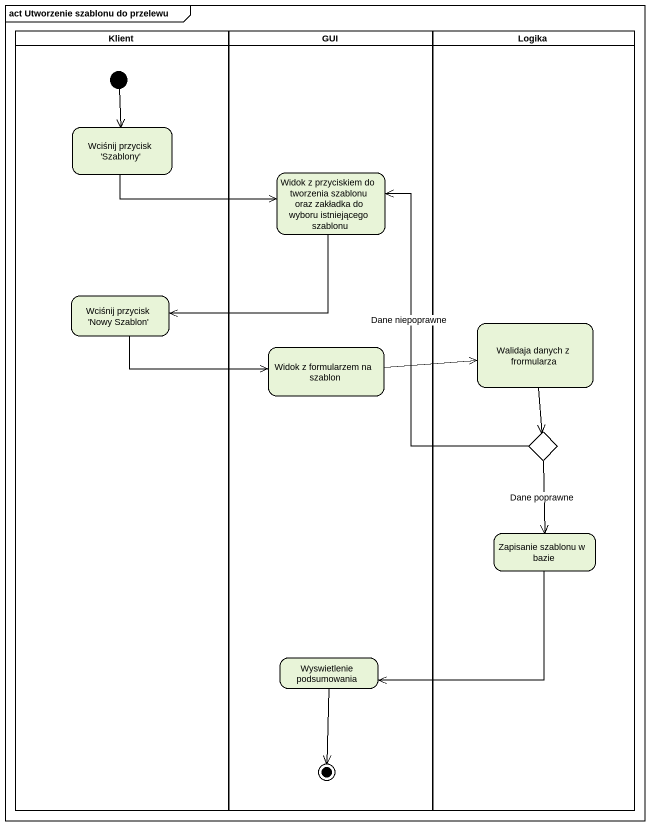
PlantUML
@startuml
mainframe act Utworzenie szablonu do przelewu
hide empty description
state Klient <<partition>> {
  state "Wciśnij przycisk 'Szablony'" as Wciśnij_przycisk_Szablony
  state "Wciśnij przycisk 'Nowy Szablon'" as Wciśnij_przycisk_Nowy
  [*] --> Wciśnij_przycisk_Szablony
}
state GUI <<partition>> {
  state "Widok z przyciskiem do tworzenia szablonu oraz zakładka do wyboru istniejącego szablonu" as Widok_z_przyciskiem_do
  state "Widok z formularzem na szablon" as Widok_z_formularzem_na
  state "Wyswietlenie podsumowania" as Wyswietlenie_podsumowania
  Wyswietlenie_podsumowania --> [*]
}
state Logika <<partition>> {
  state "Walidaja danych z frormularza" as Walidaja_danych_z
  state choice1 <<choice>>
  state "Zapisanie szablonu w bazie" as Zapisanie_szablonu_w_bazie
}
Wciśnij_przycisk_Szablony -right-> Widok_z_przyciskiem_do
Widok_z_przyciskiem_do -left-> Wciśnij_przycisk_Nowy
Wciśnij_przycisk_Nowy -right-> Widok_z_formularzem_na
Walidaja_danych_z --> choice1
Widok_z_formularzem_na -right-> Walidaja_danych_z
choice1 -up-> Widok_z_przyciskiem_do : Dane niepoprawne
choice1 --> Zapisanie_szablonu_w_bazie : Dane poprawne
Zapisanie_szablonu_w_bazie -left-> Wyswietlenie_podsumowania
@enduml
